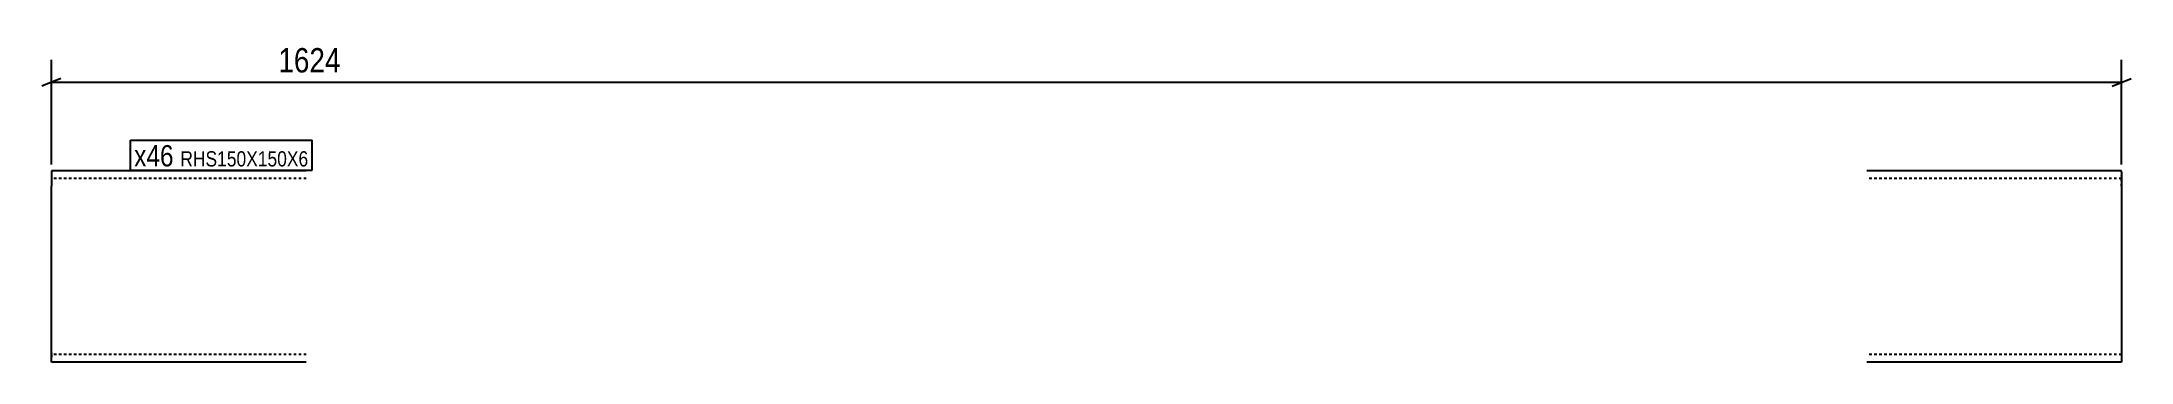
# Model space of a CAD drawing. Header units: millimetres. Extents: x 15 to 1654, y 15 to 266.
import ezdxf

# ---------------------------------------------------------------- set-up
doc = ezdxf.new("R2010")
doc.units = ezdxf.units.MM
doc.linetypes.add('DXK_LINE_DOT2', pattern=[3.9198, 1.9599, -1.9599])
for name, color, linetype in [('MÅLSÆTNING', 7, 'Continuous'), ('STÅL', 7, 'Continuous'), ('TEKST', 7, 'Continuous')]:
    doc.layers.add(name, color=color, linetype=linetype)
doc.styles.add('Arial Narrow', font='ARIALN.TTF', dxfattribs={"height": 0.2})

msp = doc.modelspace()

# ---------------------------------------------------------------- linework, layer by layer
at = {"layer": 'MÅLSÆTNING', "color": 7, "linetype": 'Continuous'}
for p, q in [((22.5, 170), (22.5, 252.2)), ((1646.5, 170), (1646.5, 252.2)), ((30, 237.5), (15, 231.5)), ((22.5, 234.5), (1646.5, 234.5)), ((1639, 231.5), (1654, 237.5))]:
    msp.add_line(p, q, dxfattribs=at)
at = {"layer": 'STÅL', "color": 2, "linetype": 'Continuous'}
for p, q in [((22.5, 165), (22.5, 153)), ((222.5, 165), (22.5, 165)), ((1646.5, 165), (1446.5, 165)), ((1646.5, 164.1), (1646.5, 165)), ((1646.5, 164.1), (1646.5, 153)), ((22.5, 22.4), (22.5, 153)), ((1646.5, 153), (1646.5, 27)), ((22.5, 15.9), (22.5, 22.4)), ((1646.5, 27), (1646.5, 15)), ((22.5, 15), (22.5, 15.9)), ((222.5, 15), (22.5, 15)), ((1646.5, 15), (1446.5, 15))]:
    msp.add_line(p, q, dxfattribs=at)
at = {"layer": 'STÅL', "color": 7, "linetype": 'DXK_LINE_DOT2'}
for p, q in [((222.5, 159), (22.5, 159)), ((1646.5, 159), (1446.5, 159)), ((1646.5, 153), (1646.5, 161.5)), ((22.5, 22.4), (22.5, 21.5)), ((22.5, 21), (22.5, 21.5)), ((222.5, 21), (22.5, 21)), ((22.5, 21), (22.5, 18.5)), ((1646.5, 21), (1446.5, 21)), ((1646.5, 21), (1646.5, 21.5))]:
    msp.add_line(p, q, dxfattribs=at)

# ---------------------------------------------------------------- next in the draw order: wipeouts: each hides what was drawn before it
at = {"color": 0}
for points, layer in [([(1472.4, 238.2), (1472.4, 266.2), (196.6, 266.2), (196.6, 238.2)], 'MÅLSÆTNING'), ([(118.4, 168.5), (118.4, 186), (87.5, 186), (87.5, 168.5)], 'TEKST')]:
    msp.add_wipeout(points, dxfattribs=at).dxf.layer = layer

# ---------------------------------------------------------------- next in the draw order: texts
at = {"layer": 'MÅLSÆTNING', "color": 3, "style": 'Arial Narrow'}
msp.add_text('1624', height=19.09, dxfattribs=at).set_placement((200.6, 242.2))

# ---------------------------------------------------------------- next in the draw order: wipeouts: each hides what was drawn before it
at = {"color": 0}
msp.add_wipeout([(118.4, 168.5), (118.4, 186), (87.5, 186), (87.5, 168.5)], dxfattribs=at).dxf.layer = 'TEKST'

# ---------------------------------------------------------------- next in the draw order: linework, layer by layer
at = {"layer": 'TEKST', "color": 7, "linetype": 'Continuous'}
msp.add_line((84.5, 165.5), (84.5, 189), dxfattribs=at)

# ---------------------------------------------------------------- next in the draw order: wipeouts: each hides what was drawn before it
at = {"color": 0}
msp.add_wipeout([(224.2, 168.5), (224.2, 181), (123.7, 181), (123.7, 168.5)], dxfattribs=at).dxf.layer = 'TEKST'

# ---------------------------------------------------------------- next in the draw order: wipeouts: each hides what was drawn before it
msp.add_wipeout([(224.2, 168.5), (224.2, 181), (123.7, 181), (123.7, 168.5)], dxfattribs=at).dxf.layer = 'TEKST'

# ---------------------------------------------------------------- next in the draw order: linework, layer by layer
at = {"layer": 'TEKST', "color": 7, "linetype": 'Continuous'}
for p, q in [((84.5, 189), (227.2, 189)), ((227.2, 165.5), (227.2, 189)), ((84.5, 165.5), (227.2, 165.5))]:
    msp.add_line(p, q, dxfattribs=at)

# ---------------------------------------------------------------- next in the draw order: texts
at = {"layer": 'TEKST', "color": 3, "style": 'Arial Narrow'}
for s, height, p in [('x46', 16.7, (87.5, 168.5)), ('RHS150X150X6', 11.93, (123.7, 168.5))]:
    msp.add_text(s, height=height, dxfattribs=at).set_placement(p)

doc.saveas('drawing.dxf')
